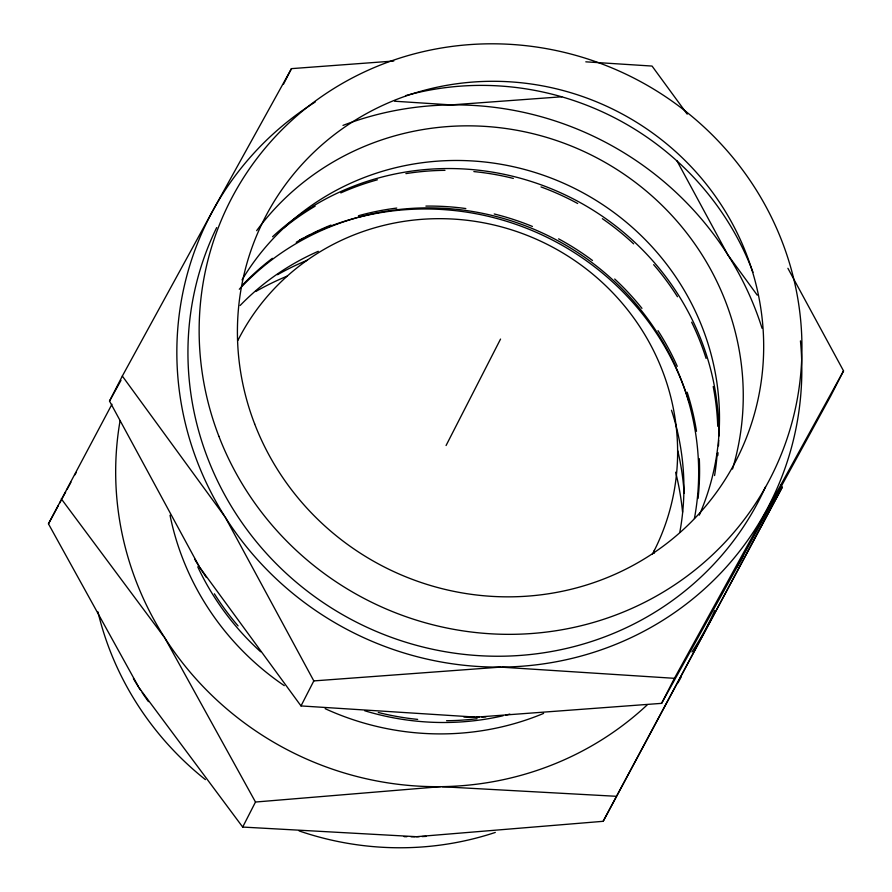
<?xml version="1.0" encoding="UTF-8"?>
<svg xmlns="http://www.w3.org/2000/svg" width="892" height="892" viewBox="0 0 892 892"><rect width="100%" height="100%" fill="white"/><g stroke="black" fill="none" stroke-linecap="round" stroke-linejoin="round"><path stroke-width="1.34" d="M206.431 577.525A314.72 303.86 27.1 0 1 199.596 567.201L109.515 401.088L122.327 376.067L212.63 211.036L291.45 68.639L393.785 61.024M419.251 836.64A314.72 303.86 27.1 0 1 416.508 836.696L242.691 827.062L139.174 687.966L48.458 523.838L111.957 404.254M283.522 84.138L291.45 68.639M479.049 717.101A314.72 303.86 27.1 0 1 476.306 717.146L301.005 705.929L313.817 680.908L225.219 517.159L122.327 376.067M242.691 827.062L255.491 802.031L164.786 637.903L61.269 498.806M446.067 445.521L500.546 339.072M476.306 717.146L661.608 703.353L674.419 678.321L843.542 370.905L787.904 268.302M416.519 836.696L603.159 821.309L782.217 487.3L780.879 484.869M782.217 487.3L603.159 821.309M843.542 370.905L830.731 395.937L740.427 560.968L661.608 703.353M48.458 523.838L58.381 505.474M59.708 503.032L61.024 500.579M62.351 498.137L65.662 492.016M66.978 489.563L70.947 482.226M74.917 474.878L76.244 472.437M109.515 401.088L120.977 380.393M255.491 802.031L440.737 786.655L615.971 796.277M561.793 96.782L451.14 104.91L394.554 101.22M313.817 680.908L500.523 667.104L674.419 678.321M585.799 61.827L652.052 66.064L687.219 114.165M199.596 567.212L301.005 705.929M757.241 295.152L727.839 254.844L676.928 160.75M237.885 340.443A233.202 225.152 27.1 0 1 549.327 245.434A233.202 225.152 27.1 0 1 652.387 554.222M477.075 718.707A264.534 255.402 27.1 0 1 446.569 720.714M417.657 719.387A264.534 255.402 27.1 0 1 378.308 712.485M238.075 625.894A264.534 255.402 27.1 0 1 214.37 593.793M242.691 284.827A264.534 255.402 27.1 0 1 272.361 258.323M296.244 242.256A264.534 255.402 27.1 0 1 330.954 225.085M358.45 215.741A264.534 255.402 27.1 0 1 396.773 208.081M425.908 206.097A264.534 255.402 27.1 0 1 465.825 208.55M494.213 213.969A264.534 255.402 27.1 0 1 532.413 226.445M558.604 238.844A264.534 255.402 27.1 0 1 592.489 260.486M614.699 279.018A264.534 255.402 27.1 0 1 641.961 308.353M657.984 330.653A264.534 255.402 27.1 0 1 677.262 366.333M687.163 392.235A264.534 255.402 27.1 0 1 696.496 431.315M699.295 458.655A264.534 255.402 27.1 0 1 698.046 498.494M272.584 236.737A264.534 255.402 27.1 0 1 310.795 207.546M311.955 206.833A264.534 255.402 27.1 0 1 582.22 203.733A264.534 255.402 27.1 0 1 718.785 436.188M718.696 440.325A264.534 255.402 27.1 0 1 718.484 445.833M718.038 452.712A264.534 255.402 27.1 0 1 717.804 455.466M256.651 230.66A269.819 260.509 27.1 0 1 591.887 155.32A269.819 260.509 27.1 0 1 732.51 469.047M765.537 486.842A303.548 293.067 27.1 0 1 364.783 626.262A303.548 293.067 27.1 0 1 216.667 227.594M800.447 340.878A314.72 303.86 27.1 0 1 501.917 667.093M500.523 667.104A314.72 303.86 27.1 0 1 225.208 517.148M224.472 515.977A314.72 303.86 27.1 0 1 212.642 211.025M213.288 209.843A314.72 303.86 27.1 0 1 315.289 101.956M743.025 556.084A314.72 303.86 27.1 0 1 737.048 567M485.917 716.889A314.72 303.86 27.1 0 1 481.792 717.034M474.912 717.157A314.72 303.86 27.1 0 1 463.896 717.045M198.86 566.03A314.72 303.86 27.1 0 1 194.567 559.005M342.985 125.404A314.72 303.86 27.1 0 1 762.069 328.312M405.648 95.634A283.31 273.532 27.1 0 1 752.993 272.283M242.022 279.943A257.587 248.69 27.1 0 1 577.503 189.896A257.587 248.69 27.1 0 1 699.295 515.141M681.187 676.883A314.72 303.86 27.1 0 1 677.909 682.949M426.131 836.395A314.72 303.86 27.1 0 1 422.005 836.562M415.126 836.718A314.72 303.86 27.1 0 1 411.011 836.741M406.875 836.707A314.72 303.86 27.1 0 1 404.121 836.651M148.44 701.636A314.72 303.86 27.1 0 1 142.162 692.549M140.657 690.263A314.72 303.86 27.1 0 1 139.163 687.955M138.416 686.795A314.72 303.86 27.1 0 1 133.399 678.6M714.726 610.552A314.709 303.837 27.1 0 1 691.958 651.941M647.101 704.992A314.709 303.837 27.1 0 1 442.131 786.644M440.748 786.655A314.709 303.837 27.1 0 1 164.797 637.903M164.061 636.743A314.709 303.837 27.1 0 1 120.052 420.89M255.759 291.494A283.31 273.532 27.1 0 1 287.09 276.163M675.645 472.214A283.31 273.532 27.1 0 1 682.57 512.186M240.16 305.465A257.587 248.69 27.1 0 1 318.299 251.288M671.498 410.242A257.587 248.69 27.1 0 1 679.905 531.721M495.294 832.437A303.548 293.067 27.1 0 1 299.132 830.931M205.416 779.63A303.548 293.067 27.1 0 1 97.919 611.834M654.282 550.375A265.002 255.848 27.1 0 1 654.371 553.118M509.823 714.091A264.534 255.402 27.1 0 1 505.809 715.094M503.121 715.741A264.534 255.402 27.1 0 1 364.65 710.734M260.62 651.762A264.534 255.402 27.1 0 1 197.756 566.833M239.301 289.242A264.534 255.402 27.1 0 1 550.81 237.038A264.534 255.402 27.1 0 1 694.411 518.508M283.511 228.207A264.534 255.402 27.1 0 1 315.132 206.152M340.811 192.917A264.534 255.402 27.1 0 1 377.405 179.794M405.905 173.617A264.534 255.402 27.1 0 1 444.985 170.339M473.853 171.587A264.534 255.402 27.1 0 1 513.346 178.422M541.02 186.93A264.534 255.402 27.1 0 1 577.67 203.499M602.356 218.674A264.534 255.402 27.1 0 1 633.643 243.85M653.658 264.656A264.534 255.402 27.1 0 1 677.452 296.724M691.657 322.202A264.534 255.402 27.1 0 1 706.096 358.45M713.21 386.548A264.534 255.402 27.1 0 1 717.737 426.309M717.19 453.693A264.534 255.402 27.1 0 1 714.581 475.559M543.596 713.41A269.819 260.509 27.1 0 1 325.156 708.683M284.292 685.658A269.819 260.509 27.1 0 1 170.026 515.219M299.522 240.138A269.819 260.509 27.1 0 1 303.168 238.22M305.633 236.971A269.819 260.509 27.1 0 1 309.357 235.154M314.374 232.801A269.819 260.509 27.1 0 1 318.176 231.106M320.741 230.013A269.819 260.509 27.1 0 1 356.176 217.904M357.514 217.559A269.819 260.509 27.1 0 1 689.126 402.259M277.524 274.714A269.819 260.509 27.1 0 1 307.294 260.23M677.797 450.828A269.819 260.509 27.1 0 1 684.153 493.231M218.897 436.311A303.548 293.067 27.1 0 0 734.317 531.9A303.548 293.067 27.1 0 0 548.413 49.004A303.548 293.067 27.1 0 0 218.897 436.311M254.666 423.968A265.002 255.848 27.1 0 0 704.635 507.414A265.002 255.848 27.1 0 0 542.336 85.833A265.002 255.848 27.1 0 0 254.666 423.968"/></g></svg>
